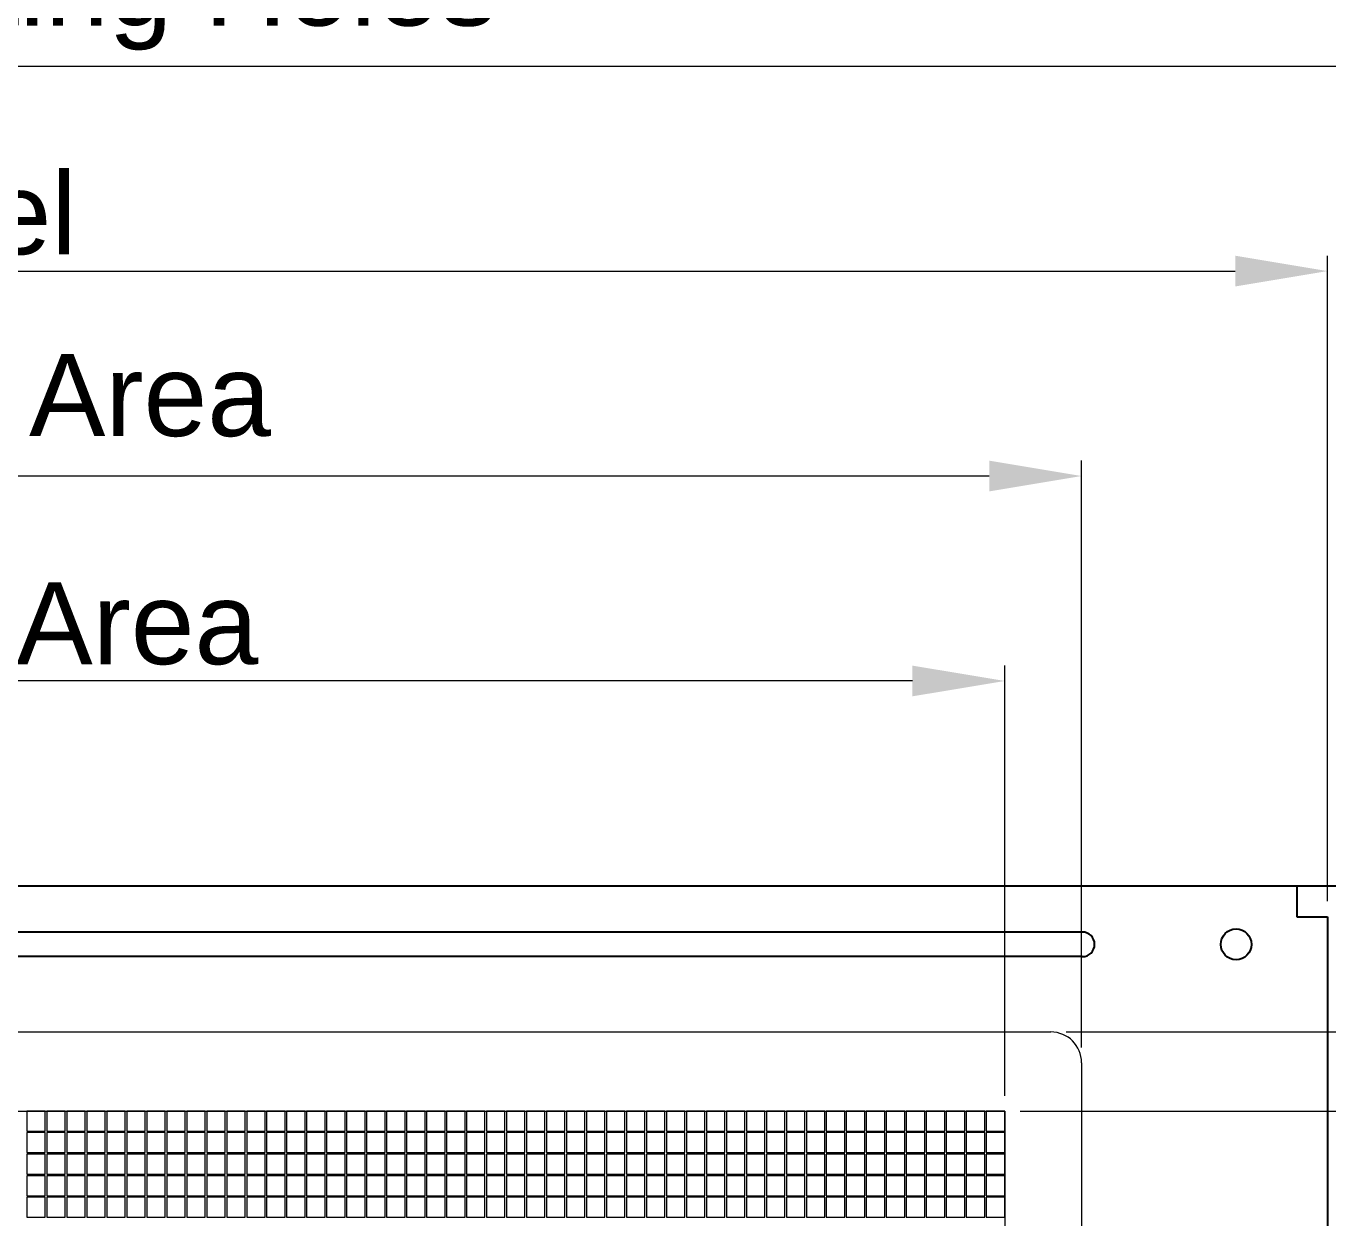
# Model space of a CAD drawing. Extents: x 365 to 1637, y -92 to 444.
# Drawn here: x 1138.94 to 1181.27, y 38.3 to 77.07 of the extents above; entities that cross this region are included whole.
import ezdxf

# ---------------------------------------------------------------- set-up
doc = ezdxf.new("R2010")
doc.units = 0
doc.layers.get('DEFPOINTS').update_dxf_attribs({"color": 252, "linetype": 'CONTINUOUS'})
for name, color, linetype, lineweight in [('-Dim_mm', 5, 'CONTINUOUS', 13), ('AA Detail', 6, 'CONTINUOUS', 20), ('ACTIVE_AREA', 6, 'CONTINUOUS', 0), ('BEZEL', 7, 'CONTINUOUS', 18), ('VIEW_AREA', 44, 'CONTINUOUS', 20)]:
    doc.layers.add(name, color=color, linetype=linetype, lineweight=lineweight)
doc.layers.add('BZL', color=7, linetype='CONTINUOUS')
doc.layers.add('PCB', color=94, linetype='CONTINUOUS')
doc.styles.add('STYLE1', font='arial.ttf')
doc.dimstyles.new('LO_mm', dxfattribs={"dimtxt": 2.6666, "dimasz": 3, "dimexe": 0.5, "dimexo": 0.5, "dimgap": 0.5, "dimtad": 1, "dimzin": 4, "dimdsep": 46, "dimtxsty": 'STYLE1', "dimcen": -2.5, "dimclrd": 256, "dimclre": 256, "dimclrt": 256, "dimadec": 0, "dimazin": 0, "dimtp": 0.5, "dimtm": 0.5, "dimtfac": 1, "dimtmove": 0, "dimatfit": 1, "dimfxl": 0, "dimtolj": 1, "dimtzin": 0, "dimlwd": -1, "dimlwe": -1, "dimarcsym": 0})

# ---------------------------------------------------------------- blocks, each defined once
blk = doc.blocks.new('va')
at = {"layer": 'VIEW_AREA'}
for p, q in [((453.829, 176.903), (534.779, 176.903)), ((535.779, 175.903), (535.779, 150.403))]:
    blk.add_line(p, q, dxfattribs=at)
blk.add_arc((534.779, 175.903), 1, 0, 90, dxfattribs=at)
blk = doc.blocks.new('bezel')
at = {"layer": 'BZL'}
for p, q in [((445.829, 181.653), (542.779, 181.653)), ((542.779, 181.653), (542.779, 180.653)), ((542.779, 180.653), (543.779, 180.653)), ((543.779, 180.653), (543.779, 145.653)), ((535.804, 180.153), (452.804, 180.153)), ((535.804, 179.353), (452.804, 179.353))]:
    blk.add_line(p, q, dxfattribs=at)
blk.add_circle((540.804, 179.753), 0.5, dxfattribs=at)
blk.add_arc((535.804, 179.753), 0.4, 270, 90, dxfattribs=at)
blk = doc.blocks.new('*D207')
at = {"layer": '-Dim_mm', "transparency": 16777216}
for p, q in [((1230.621, 52.097), (1230.621, 61.065)), ((1217.787, 49.097), (1231.121, 49.097)), ((1230.621, 44.347), (1230.621, 49.097)), ((1172.762, 44.347), (1231.121, 44.347)), ((1230.621, 41.347), (1230.621, 38.347))]:
    blk.add_line(p, q, dxfattribs=at)
for points in [[(1230.121, 52.097), (1231.121, 52.097), (1230.621, 49.097)], [(1230.121, 41.347), (1231.121, 41.347), (1230.621, 44.347)]]:
    blk.add_solid(points, dxfattribs=at)
at = {"layer": 'DEFPOINTS', "color": 0, "transparency": 16777216}
for p in [(1217.287, 49.097), (1230.621, 49.097), (1172.262, 44.347)]:
    blk.add_point(p, dxfattribs=at)
at = {"layer": '-Dim_mm', "transparency": 16777216, "insert": (1228.759, 58.081), "char_height": 2.6666, "attachment_point": 5, "rotation": 90, "style": 'STYLE1'}
blk.add_mtext('\\A1;4.8', dxfattribs=at)
blk = doc.blocks.new('*D208')
at = {"layer": '-Dim_mm', "transparency": 16777216}
for p, q in [((1217.787, 49.097), (1237.787, 49.097)), ((1237.287, 44.772), (1237.287, 46.097)), ((1171.262, 41.772), (1237.787, 41.772))]:
    blk.add_line(p, q, dxfattribs=at)
for points in [[(1236.787, 46.097), (1237.787, 46.097), (1237.287, 49.097)], [(1236.787, 44.772), (1237.787, 44.772), (1237.287, 41.772)]]:
    blk.add_solid(points, dxfattribs=at)
at = {"layer": 'DEFPOINTS', "color": 0, "transparency": 16777216}
for p in [(1217.287, 49.097), (1237.287, 49.097), (1170.762, 41.772)]:
    blk.add_point(p, dxfattribs=at)
at = {"layer": '-Dim_mm', "transparency": 16777216, "insert": (1235.425, 45.435), "char_height": 2.6666, "attachment_point": 5, "rotation": 90, "style": 'STYLE1'}
blk.add_mtext('\\A1;7.3', dxfattribs=at)
blk = doc.blocks.new('*D222')
at = {"layer": '-Dim_mm', "transparency": 16777216}
for p, q in [((1092.812, 42.272), (1092.812, 56.264)), ((1170.762, 42.272), (1170.762, 56.264)), ((1167.762, 55.764), (1095.812, 55.764))]:
    blk.add_line(p, q, dxfattribs=at)
for points in [[(1095.812, 56.264), (1095.812, 55.264), (1092.812, 55.764)], [(1167.762, 56.264), (1167.762, 55.264), (1170.762, 55.764)]]:
    blk.add_solid(points, dxfattribs=at)
at = {"layer": 'DEFPOINTS', "color": 0, "transparency": 16777216}
for p in [(1092.812, 55.764), (1092.812, 41.772), (1170.762, 41.772)]:
    blk.add_point(p, dxfattribs=at)
at = {"layer": '-Dim_mm', "transparency": 16777216, "insert": (1131.787, 57.625), "char_height": 2.6666, "attachment_point": 5, "style": 'STYLE1'}
blk.add_mtext('\\A1;77.95 Active Area', dxfattribs=at)
blk = doc.blocks.new('*D223')
at = {"layer": '-Dim_mm', "transparency": 16777216}
for p, q in [((1090.312, 43.847), (1090.312, 62.93)), ((1173.262, 43.847), (1173.262, 62.93)), ((1170.262, 62.43), (1093.312, 62.43))]:
    blk.add_line(p, q, dxfattribs=at)
for points in [[(1093.312, 62.93), (1093.312, 61.93), (1090.312, 62.43)], [(1170.262, 62.93), (1170.262, 61.93), (1173.262, 62.43)]]:
    blk.add_solid(points, dxfattribs=at)
at = {"layer": 'DEFPOINTS', "color": 0, "transparency": 16777216}
for p in [(1090.312, 62.43), (1090.312, 43.347), (1173.262, 43.347)]:
    blk.add_point(p, dxfattribs=at)
at = {"layer": '-Dim_mm', "transparency": 16777216, "insert": (1131.787, 64.661), "char_height": 2.6666, "attachment_point": 5, "style": 'STYLE1'}
blk.add_mtext('\\A1;83.0 Viewing Area', dxfattribs=at)
blk = doc.blocks.new('*D224')
at = {"layer": '-Dim_mm', "transparency": 16777216}
for p, q in [((1082.312, 48.597), (1082.312, 69.597)), ((1181.262, 48.597), (1181.262, 69.597)), ((1085.312, 69.097), (1178.262, 69.097))]:
    blk.add_line(p, q, dxfattribs=at)
for points in [[(1085.312, 69.597), (1085.312, 68.597), (1082.312, 69.097)], [(1178.262, 69.597), (1178.262, 68.597), (1181.262, 69.097)]]:
    blk.add_solid(points, dxfattribs=at)
at = {"layer": 'DEFPOINTS', "color": 0, "transparency": 16777216}
for p in [(1181.262, 69.097), (1082.312, 48.097), (1181.262, 48.097)]:
    blk.add_point(p, dxfattribs=at)
at = {"layer": '-Dim_mm', "transparency": 16777216, "insert": (1131.787, 70.958), "char_height": 2.6666, "attachment_point": 5, "style": 'STYLE1'}
blk.add_mtext('\\A1;99.0 Bezel', dxfattribs=at)
blk = doc.blocks.new('*D225')
at = {"layer": '-Dim_mm', "transparency": 16777216}
for p, q in [((1078.787, 49.597), (1078.787, 76.263)), ((1184.787, 49.597), (1184.787, 76.263)), ((1081.787, 75.763), (1181.787, 75.763))]:
    blk.add_line(p, q, dxfattribs=at)
for points in [[(1081.787, 76.263), (1081.787, 75.263), (1078.787, 75.763)], [(1181.787, 76.263), (1181.787, 75.263), (1184.787, 75.763)]]:
    blk.add_solid(points, dxfattribs=at)
at = {"layer": 'DEFPOINTS', "color": 0, "transparency": 16777216}
for p in [(1184.787, 75.763), (1078.787, 49.097), (1184.787, 49.097)]:
    blk.add_point(p, dxfattribs=at)
at = {"layer": '-Dim_mm', "transparency": 16777216, "insert": (1131.787, 78.011), "char_height": 2.6666, "attachment_point": 5, "style": 'STYLE1'}
blk.add_mtext('\\A1;106.0 PCB Mounting Holes', dxfattribs=at)
blk = doc.blocks.new('*D226')
at = {"layer": '-Dim_mm', "transparency": 16777216}
for p, q in [((1075.287, 49.597), (1075.287, 82.93)), ((1217.287, 49.597), (1217.287, 82.93)), ((1078.287, 82.43), (1214.287, 82.43))]:
    blk.add_line(p, q, dxfattribs=at)
for points in [[(1078.287, 82.93), (1078.287, 81.93), (1075.287, 82.43)], [(1214.287, 82.93), (1214.287, 81.93), (1217.287, 82.43)]]:
    blk.add_solid(points, dxfattribs=at)
at = {"layer": 'DEFPOINTS', "color": 0, "transparency": 16777216}
for p in [(1217.287, 82.43), (1075.287, 49.097), (1217.287, 49.097)]:
    blk.add_point(p, dxfattribs=at)
at = {"layer": '-Dim_mm', "transparency": 16777216, "insert": (1146.287, 84.679), "char_height": 2.6666, "attachment_point": 5, "style": 'STYLE1'}
blk.add_mtext('\\A1;142.0 Overall (PCB)', dxfattribs=at)

msp = doc.modelspace()

# ---------------------------------------------------------------- linework, layer by layer
at = {"layer": 'AA Detail'}
msp.add_lwpolyline([(1092.812, 41.772), (1170.762, 41.772), (1170.762, 19.422), (1092.812, 19.422)], close=True, dxfattribs=at)
at = {"layer": 'ACTIVE_AREA'}
for points in [[(1138.962, 41.122), (1139.562, 41.122), (1139.562, 41.772), (1138.962, 41.772)], [(1139.612, 41.122), (1140.212, 41.122), (1140.212, 41.772), (1139.612, 41.772)], [(1140.262, 41.122), (1140.862, 41.122), (1140.862, 41.772), (1140.262, 41.772)], [(1140.912, 41.122), (1141.512, 41.122), (1141.512, 41.772), (1140.912, 41.772)], [(1141.562, 41.122), (1142.162, 41.122), (1142.162, 41.772), (1141.562, 41.772)], [(1142.212, 41.122), (1142.812, 41.122), (1142.812, 41.772), (1142.212, 41.772)], [(1142.862, 41.122), (1143.462, 41.122), (1143.462, 41.772), (1142.862, 41.772)], [(1143.512, 41.122), (1144.112, 41.122), (1144.112, 41.772), (1143.512, 41.772)], [(1144.162, 41.122), (1144.762, 41.122), (1144.762, 41.772), (1144.162, 41.772)], [(1144.812, 41.122), (1145.412, 41.122), (1145.412, 41.772), (1144.812, 41.772)], [(1145.462, 41.122), (1146.062, 41.122), (1146.062, 41.772), (1145.462, 41.772)], [(1146.112, 41.122), (1146.712, 41.122), (1146.712, 41.772), (1146.112, 41.772)], [(1146.762, 41.122), (1147.362, 41.122), (1147.362, 41.772), (1146.762, 41.772)], [(1147.412, 41.122), (1148.012, 41.122), (1148.012, 41.772), (1147.412, 41.772)], [(1148.062, 41.122), (1148.662, 41.122), (1148.662, 41.772), (1148.062, 41.772)], [(1148.712, 41.122), (1149.312, 41.122), (1149.312, 41.772), (1148.712, 41.772)], [(1149.362, 41.122), (1149.962, 41.122), (1149.962, 41.772), (1149.362, 41.772)], [(1150.012, 41.122), (1150.612, 41.122), (1150.612, 41.772), (1150.012, 41.772)], [(1150.662, 41.122), (1151.262, 41.122), (1151.262, 41.772), (1150.662, 41.772)], [(1151.312, 41.122), (1151.912, 41.122), (1151.912, 41.772), (1151.312, 41.772)], [(1151.962, 41.122), (1152.562, 41.122), (1152.562, 41.772), (1151.962, 41.772)], [(1152.612, 41.122), (1153.212, 41.122), (1153.212, 41.772), (1152.612, 41.772)], [(1153.262, 41.122), (1153.862, 41.122), (1153.862, 41.772), (1153.262, 41.772)], [(1153.912, 41.122), (1154.512, 41.122), (1154.512, 41.772), (1153.912, 41.772)], [(1154.562, 41.122), (1155.162, 41.122), (1155.162, 41.772), (1154.562, 41.772)], [(1155.212, 41.122), (1155.812, 41.122), (1155.812, 41.772), (1155.212, 41.772)], [(1155.862, 41.122), (1156.462, 41.122), (1156.462, 41.772), (1155.862, 41.772)], [(1156.512, 41.122), (1157.112, 41.122), (1157.112, 41.772), (1156.512, 41.772)], [(1157.162, 41.122), (1157.762, 41.122), (1157.762, 41.772), (1157.162, 41.772)], [(1157.812, 41.122), (1158.412, 41.122), (1158.412, 41.772), (1157.812, 41.772)], [(1158.462, 41.122), (1159.062, 41.122), (1159.062, 41.772), (1158.462, 41.772)], [(1159.112, 41.122), (1159.712, 41.122), (1159.712, 41.772), (1159.112, 41.772)], [(1159.762, 41.122), (1160.362, 41.122), (1160.362, 41.772), (1159.762, 41.772)], [(1160.412, 41.122), (1161.012, 41.122), (1161.012, 41.772), (1160.412, 41.772)], [(1161.062, 41.122), (1161.662, 41.122), (1161.662, 41.772), (1161.062, 41.772)], [(1161.712, 41.122), (1162.312, 41.122), (1162.312, 41.772), (1161.712, 41.772)], [(1162.362, 41.122), (1162.962, 41.122), (1162.962, 41.772), (1162.362, 41.772)], [(1163.012, 41.122), (1163.612, 41.122), (1163.612, 41.772), (1163.012, 41.772)], [(1163.662, 41.122), (1164.262, 41.122), (1164.262, 41.772), (1163.662, 41.772)], [(1164.312, 41.122), (1164.912, 41.122), (1164.912, 41.772), (1164.312, 41.772)], [(1164.962, 41.122), (1165.562, 41.122), (1165.562, 41.772), (1164.962, 41.772)], [(1165.612, 41.122), (1166.212, 41.122), (1166.212, 41.772), (1165.612, 41.772)], [(1166.262, 41.122), (1166.862, 41.122), (1166.862, 41.772), (1166.262, 41.772)], [(1166.912, 41.122), (1167.512, 41.122), (1167.512, 41.772), (1166.912, 41.772)], [(1167.562, 41.122), (1168.162, 41.122), (1168.162, 41.772), (1167.562, 41.772)], [(1168.212, 41.122), (1168.812, 41.122), (1168.812, 41.772), (1168.212, 41.772)], [(1168.862, 41.122), (1169.462, 41.122), (1169.462, 41.772), (1168.862, 41.772)], [(1169.512, 41.122), (1170.112, 41.122), (1170.112, 41.772), (1169.512, 41.772)], [(1170.162, 41.122), (1170.762, 41.122), (1170.762, 41.772), (1170.162, 41.772)], [(1138.962, 40.422), (1139.562, 40.422), (1139.562, 41.072), (1138.962, 41.072)], [(1139.612, 40.422), (1140.212, 40.422), (1140.212, 41.072), (1139.612, 41.072)], [(1140.262, 40.422), (1140.862, 40.422), (1140.862, 41.072), (1140.262, 41.072)], [(1140.912, 40.422), (1141.512, 40.422), (1141.512, 41.072), (1140.912, 41.072)], [(1141.562, 40.422), (1142.162, 40.422), (1142.162, 41.072), (1141.562, 41.072)], [(1142.212, 40.422), (1142.812, 40.422), (1142.812, 41.072), (1142.212, 41.072)], [(1142.862, 40.422), (1143.462, 40.422), (1143.462, 41.072), (1142.862, 41.072)], [(1143.512, 40.422), (1144.112, 40.422), (1144.112, 41.072), (1143.512, 41.072)], [(1144.162, 40.422), (1144.762, 40.422), (1144.762, 41.072), (1144.162, 41.072)], [(1144.812, 40.422), (1145.412, 40.422), (1145.412, 41.072), (1144.812, 41.072)], [(1145.462, 40.422), (1146.062, 40.422), (1146.062, 41.072), (1145.462, 41.072)], [(1146.112, 40.422), (1146.712, 40.422), (1146.712, 41.072), (1146.112, 41.072)], [(1146.762, 40.422), (1147.362, 40.422), (1147.362, 41.072), (1146.762, 41.072)], [(1147.412, 40.422), (1148.012, 40.422), (1148.012, 41.072), (1147.412, 41.072)], [(1148.062, 40.422), (1148.662, 40.422), (1148.662, 41.072), (1148.062, 41.072)], [(1148.712, 40.422), (1149.312, 40.422), (1149.312, 41.072), (1148.712, 41.072)], [(1149.362, 40.422), (1149.962, 40.422), (1149.962, 41.072), (1149.362, 41.072)], [(1150.012, 40.422), (1150.612, 40.422), (1150.612, 41.072), (1150.012, 41.072)], [(1150.662, 40.422), (1151.262, 40.422), (1151.262, 41.072), (1150.662, 41.072)], [(1151.312, 40.422), (1151.912, 40.422), (1151.912, 41.072), (1151.312, 41.072)], [(1151.962, 40.422), (1152.562, 40.422), (1152.562, 41.072), (1151.962, 41.072)], [(1152.612, 40.422), (1153.212, 40.422), (1153.212, 41.072), (1152.612, 41.072)], [(1153.262, 40.422), (1153.862, 40.422), (1153.862, 41.072), (1153.262, 41.072)], [(1153.912, 40.422), (1154.512, 40.422), (1154.512, 41.072), (1153.912, 41.072)], [(1154.562, 40.422), (1155.162, 40.422), (1155.162, 41.072), (1154.562, 41.072)], [(1155.212, 40.422), (1155.812, 40.422), (1155.812, 41.072), (1155.212, 41.072)], [(1155.862, 40.422), (1156.462, 40.422), (1156.462, 41.072), (1155.862, 41.072)], [(1156.512, 40.422), (1157.112, 40.422), (1157.112, 41.072), (1156.512, 41.072)], [(1157.162, 40.422), (1157.762, 40.422), (1157.762, 41.072), (1157.162, 41.072)], [(1157.812, 40.422), (1158.412, 40.422), (1158.412, 41.072), (1157.812, 41.072)], [(1158.462, 40.422), (1159.062, 40.422), (1159.062, 41.072), (1158.462, 41.072)], [(1159.112, 40.422), (1159.712, 40.422), (1159.712, 41.072), (1159.112, 41.072)], [(1159.762, 40.422), (1160.362, 40.422), (1160.362, 41.072), (1159.762, 41.072)], [(1160.412, 40.422), (1161.012, 40.422), (1161.012, 41.072), (1160.412, 41.072)], [(1161.062, 40.422), (1161.662, 40.422), (1161.662, 41.072), (1161.062, 41.072)], [(1161.712, 40.422), (1162.312, 40.422), (1162.312, 41.072), (1161.712, 41.072)], [(1162.362, 40.422), (1162.962, 40.422), (1162.962, 41.072), (1162.362, 41.072)], [(1163.012, 40.422), (1163.612, 40.422), (1163.612, 41.072), (1163.012, 41.072)], [(1163.662, 40.422), (1164.262, 40.422), (1164.262, 41.072), (1163.662, 41.072)], [(1164.312, 40.422), (1164.912, 40.422), (1164.912, 41.072), (1164.312, 41.072)], [(1164.962, 40.422), (1165.562, 40.422), (1165.562, 41.072), (1164.962, 41.072)], [(1165.612, 40.422), (1166.212, 40.422), (1166.212, 41.072), (1165.612, 41.072)], [(1166.262, 40.422), (1166.862, 40.422), (1166.862, 41.072), (1166.262, 41.072)], [(1166.912, 40.422), (1167.512, 40.422), (1167.512, 41.072), (1166.912, 41.072)], [(1167.562, 40.422), (1168.162, 40.422), (1168.162, 41.072), (1167.562, 41.072)], [(1168.212, 40.422), (1168.812, 40.422), (1168.812, 41.072), (1168.212, 41.072)], [(1168.862, 40.422), (1169.462, 40.422), (1169.462, 41.072), (1168.862, 41.072)], [(1169.512, 40.422), (1170.112, 40.422), (1170.112, 41.072), (1169.512, 41.072)], [(1170.162, 40.422), (1170.762, 40.422), (1170.762, 41.072), (1170.162, 41.072)], [(1138.962, 39.722), (1139.562, 39.722), (1139.562, 40.372), (1138.962, 40.372)], [(1139.612, 39.722), (1140.212, 39.722), (1140.212, 40.372), (1139.612, 40.372)], [(1140.262, 39.722), (1140.862, 39.722), (1140.862, 40.372), (1140.262, 40.372)], [(1140.912, 39.722), (1141.512, 39.722), (1141.512, 40.372), (1140.912, 40.372)], [(1141.562, 39.722), (1142.162, 39.722), (1142.162, 40.372), (1141.562, 40.372)], [(1142.212, 39.722), (1142.812, 39.722), (1142.812, 40.372), (1142.212, 40.372)], [(1142.862, 39.722), (1143.462, 39.722), (1143.462, 40.372), (1142.862, 40.372)], [(1143.512, 39.722), (1144.112, 39.722), (1144.112, 40.372), (1143.512, 40.372)], [(1144.162, 39.722), (1144.762, 39.722), (1144.762, 40.372), (1144.162, 40.372)], [(1144.812, 39.722), (1145.412, 39.722), (1145.412, 40.372), (1144.812, 40.372)], [(1145.462, 39.722), (1146.062, 39.722), (1146.062, 40.372), (1145.462, 40.372)], [(1146.112, 39.722), (1146.712, 39.722), (1146.712, 40.372), (1146.112, 40.372)], [(1146.762, 39.722), (1147.362, 39.722), (1147.362, 40.372), (1146.762, 40.372)], [(1147.412, 39.722), (1148.012, 39.722), (1148.012, 40.372), (1147.412, 40.372)], [(1148.062, 39.722), (1148.662, 39.722), (1148.662, 40.372), (1148.062, 40.372)], [(1148.712, 39.722), (1149.312, 39.722), (1149.312, 40.372), (1148.712, 40.372)], [(1149.362, 39.722), (1149.962, 39.722), (1149.962, 40.372), (1149.362, 40.372)], [(1150.012, 39.722), (1150.612, 39.722), (1150.612, 40.372), (1150.012, 40.372)], [(1150.662, 39.722), (1151.262, 39.722), (1151.262, 40.372), (1150.662, 40.372)], [(1151.312, 39.722), (1151.912, 39.722), (1151.912, 40.372), (1151.312, 40.372)], [(1151.962, 39.722), (1152.562, 39.722), (1152.562, 40.372), (1151.962, 40.372)], [(1152.612, 39.722), (1153.212, 39.722), (1153.212, 40.372), (1152.612, 40.372)], [(1153.262, 39.722), (1153.862, 39.722), (1153.862, 40.372), (1153.262, 40.372)], [(1153.912, 39.722), (1154.512, 39.722), (1154.512, 40.372), (1153.912, 40.372)], [(1154.562, 39.722), (1155.162, 39.722), (1155.162, 40.372), (1154.562, 40.372)], [(1155.212, 39.722), (1155.812, 39.722), (1155.812, 40.372), (1155.212, 40.372)], [(1155.862, 39.722), (1156.462, 39.722), (1156.462, 40.372), (1155.862, 40.372)], [(1156.512, 39.722), (1157.112, 39.722), (1157.112, 40.372), (1156.512, 40.372)], [(1157.162, 39.722), (1157.762, 39.722), (1157.762, 40.372), (1157.162, 40.372)], [(1157.812, 39.722), (1158.412, 39.722), (1158.412, 40.372), (1157.812, 40.372)], [(1158.462, 39.722), (1159.062, 39.722), (1159.062, 40.372), (1158.462, 40.372)], [(1159.112, 39.722), (1159.712, 39.722), (1159.712, 40.372), (1159.112, 40.372)], [(1159.762, 39.722), (1160.362, 39.722), (1160.362, 40.372), (1159.762, 40.372)], [(1160.412, 39.722), (1161.012, 39.722), (1161.012, 40.372), (1160.412, 40.372)], [(1161.062, 39.722), (1161.662, 39.722), (1161.662, 40.372), (1161.062, 40.372)], [(1161.712, 39.722), (1162.312, 39.722), (1162.312, 40.372), (1161.712, 40.372)], [(1162.362, 39.722), (1162.962, 39.722), (1162.962, 40.372), (1162.362, 40.372)], [(1163.012, 39.722), (1163.612, 39.722), (1163.612, 40.372), (1163.012, 40.372)], [(1163.662, 39.722), (1164.262, 39.722), (1164.262, 40.372), (1163.662, 40.372)], [(1164.312, 39.722), (1164.912, 39.722), (1164.912, 40.372), (1164.312, 40.372)], [(1164.962, 39.722), (1165.562, 39.722), (1165.562, 40.372), (1164.962, 40.372)], [(1165.612, 39.722), (1166.212, 39.722), (1166.212, 40.372), (1165.612, 40.372)], [(1166.262, 39.722), (1166.862, 39.722), (1166.862, 40.372), (1166.262, 40.372)], [(1166.912, 39.722), (1167.512, 39.722), (1167.512, 40.372), (1166.912, 40.372)], [(1167.562, 39.722), (1168.162, 39.722), (1168.162, 40.372), (1167.562, 40.372)], [(1168.212, 39.722), (1168.812, 39.722), (1168.812, 40.372), (1168.212, 40.372)], [(1168.862, 39.722), (1169.462, 39.722), (1169.462, 40.372), (1168.862, 40.372)], [(1169.512, 39.722), (1170.112, 39.722), (1170.112, 40.372), (1169.512, 40.372)], [(1170.162, 39.722), (1170.762, 39.722), (1170.762, 40.372), (1170.162, 40.372)], [(1138.962, 39.022), (1139.562, 39.022), (1139.562, 39.672), (1138.962, 39.672)], [(1139.612, 39.022), (1140.212, 39.022), (1140.212, 39.672), (1139.612, 39.672)], [(1140.262, 39.022), (1140.862, 39.022), (1140.862, 39.672), (1140.262, 39.672)], [(1140.912, 39.022), (1141.512, 39.022), (1141.512, 39.672), (1140.912, 39.672)], [(1141.562, 39.022), (1142.162, 39.022), (1142.162, 39.672), (1141.562, 39.672)], [(1142.212, 39.022), (1142.812, 39.022), (1142.812, 39.672), (1142.212, 39.672)], [(1142.862, 39.022), (1143.462, 39.022), (1143.462, 39.672), (1142.862, 39.672)], [(1143.512, 39.022), (1144.112, 39.022), (1144.112, 39.672), (1143.512, 39.672)], [(1144.162, 39.022), (1144.762, 39.022), (1144.762, 39.672), (1144.162, 39.672)], [(1144.812, 39.022), (1145.412, 39.022), (1145.412, 39.672), (1144.812, 39.672)], [(1145.462, 39.022), (1146.062, 39.022), (1146.062, 39.672), (1145.462, 39.672)], [(1146.112, 39.022), (1146.712, 39.022), (1146.712, 39.672), (1146.112, 39.672)], [(1146.762, 39.022), (1147.362, 39.022), (1147.362, 39.672), (1146.762, 39.672)], [(1147.412, 39.022), (1148.012, 39.022), (1148.012, 39.672), (1147.412, 39.672)], [(1148.062, 39.022), (1148.662, 39.022), (1148.662, 39.672), (1148.062, 39.672)], [(1148.712, 39.022), (1149.312, 39.022), (1149.312, 39.672), (1148.712, 39.672)], [(1149.362, 39.022), (1149.962, 39.022), (1149.962, 39.672), (1149.362, 39.672)], [(1150.012, 39.022), (1150.612, 39.022), (1150.612, 39.672), (1150.012, 39.672)], [(1150.662, 39.022), (1151.262, 39.022), (1151.262, 39.672), (1150.662, 39.672)], [(1151.312, 39.022), (1151.912, 39.022), (1151.912, 39.672), (1151.312, 39.672)], [(1151.962, 39.022), (1152.562, 39.022), (1152.562, 39.672), (1151.962, 39.672)], [(1152.612, 39.022), (1153.212, 39.022), (1153.212, 39.672), (1152.612, 39.672)], [(1153.262, 39.022), (1153.862, 39.022), (1153.862, 39.672), (1153.262, 39.672)], [(1153.912, 39.022), (1154.512, 39.022), (1154.512, 39.672), (1153.912, 39.672)], [(1154.562, 39.022), (1155.162, 39.022), (1155.162, 39.672), (1154.562, 39.672)], [(1155.212, 39.022), (1155.812, 39.022), (1155.812, 39.672), (1155.212, 39.672)], [(1155.862, 39.022), (1156.462, 39.022), (1156.462, 39.672), (1155.862, 39.672)], [(1156.512, 39.022), (1157.112, 39.022), (1157.112, 39.672), (1156.512, 39.672)], [(1157.162, 39.022), (1157.762, 39.022), (1157.762, 39.672), (1157.162, 39.672)], [(1157.812, 39.022), (1158.412, 39.022), (1158.412, 39.672), (1157.812, 39.672)], [(1158.462, 39.022), (1159.062, 39.022), (1159.062, 39.672), (1158.462, 39.672)], [(1159.112, 39.022), (1159.712, 39.022), (1159.712, 39.672), (1159.112, 39.672)], [(1159.762, 39.022), (1160.362, 39.022), (1160.362, 39.672), (1159.762, 39.672)], [(1160.412, 39.022), (1161.012, 39.022), (1161.012, 39.672), (1160.412, 39.672)], [(1161.062, 39.022), (1161.662, 39.022), (1161.662, 39.672), (1161.062, 39.672)], [(1161.712, 39.022), (1162.312, 39.022), (1162.312, 39.672), (1161.712, 39.672)], [(1162.362, 39.022), (1162.962, 39.022), (1162.962, 39.672), (1162.362, 39.672)], [(1163.012, 39.022), (1163.612, 39.022), (1163.612, 39.672), (1163.012, 39.672)], [(1163.662, 39.022), (1164.262, 39.022), (1164.262, 39.672), (1163.662, 39.672)], [(1164.312, 39.022), (1164.912, 39.022), (1164.912, 39.672), (1164.312, 39.672)], [(1164.962, 39.022), (1165.562, 39.022), (1165.562, 39.672), (1164.962, 39.672)], [(1165.612, 39.022), (1166.212, 39.022), (1166.212, 39.672), (1165.612, 39.672)], [(1166.262, 39.022), (1166.862, 39.022), (1166.862, 39.672), (1166.262, 39.672)], [(1166.912, 39.022), (1167.512, 39.022), (1167.512, 39.672), (1166.912, 39.672)], [(1167.562, 39.022), (1168.162, 39.022), (1168.162, 39.672), (1167.562, 39.672)], [(1168.212, 39.022), (1168.812, 39.022), (1168.812, 39.672), (1168.212, 39.672)], [(1168.862, 39.022), (1169.462, 39.022), (1169.462, 39.672), (1168.862, 39.672)], [(1169.512, 39.022), (1170.112, 39.022), (1170.112, 39.672), (1169.512, 39.672)], [(1170.162, 39.022), (1170.762, 39.022), (1170.762, 39.672), (1170.162, 39.672)], [(1138.962, 38.322), (1139.562, 38.322), (1139.562, 38.972), (1138.962, 38.972)], [(1139.612, 38.322), (1140.212, 38.322), (1140.212, 38.972), (1139.612, 38.972)], [(1140.262, 38.322), (1140.862, 38.322), (1140.862, 38.972), (1140.262, 38.972)], [(1140.912, 38.322), (1141.512, 38.322), (1141.512, 38.972), (1140.912, 38.972)], [(1141.562, 38.322), (1142.162, 38.322), (1142.162, 38.972), (1141.562, 38.972)], [(1142.212, 38.322), (1142.812, 38.322), (1142.812, 38.972), (1142.212, 38.972)], [(1142.862, 38.322), (1143.462, 38.322), (1143.462, 38.972), (1142.862, 38.972)], [(1143.512, 38.322), (1144.112, 38.322), (1144.112, 38.972), (1143.512, 38.972)], [(1144.162, 38.322), (1144.762, 38.322), (1144.762, 38.972), (1144.162, 38.972)], [(1144.812, 38.322), (1145.412, 38.322), (1145.412, 38.972), (1144.812, 38.972)], [(1145.462, 38.322), (1146.062, 38.322), (1146.062, 38.972), (1145.462, 38.972)], [(1146.112, 38.322), (1146.712, 38.322), (1146.712, 38.972), (1146.112, 38.972)], [(1146.762, 38.322), (1147.362, 38.322), (1147.362, 38.972), (1146.762, 38.972)], [(1147.412, 38.322), (1148.012, 38.322), (1148.012, 38.972), (1147.412, 38.972)], [(1148.062, 38.322), (1148.662, 38.322), (1148.662, 38.972), (1148.062, 38.972)], [(1148.712, 38.322), (1149.312, 38.322), (1149.312, 38.972), (1148.712, 38.972)], [(1149.362, 38.322), (1149.962, 38.322), (1149.962, 38.972), (1149.362, 38.972)], [(1150.012, 38.322), (1150.612, 38.322), (1150.612, 38.972), (1150.012, 38.972)], [(1150.662, 38.322), (1151.262, 38.322), (1151.262, 38.972), (1150.662, 38.972)], [(1151.312, 38.322), (1151.912, 38.322), (1151.912, 38.972), (1151.312, 38.972)], [(1151.962, 38.322), (1152.562, 38.322), (1152.562, 38.972), (1151.962, 38.972)], [(1152.612, 38.322), (1153.212, 38.322), (1153.212, 38.972), (1152.612, 38.972)], [(1153.262, 38.322), (1153.862, 38.322), (1153.862, 38.972), (1153.262, 38.972)], [(1153.912, 38.322), (1154.512, 38.322), (1154.512, 38.972), (1153.912, 38.972)], [(1154.562, 38.322), (1155.162, 38.322), (1155.162, 38.972), (1154.562, 38.972)], [(1155.212, 38.322), (1155.812, 38.322), (1155.812, 38.972), (1155.212, 38.972)], [(1155.862, 38.322), (1156.462, 38.322), (1156.462, 38.972), (1155.862, 38.972)], [(1156.512, 38.322), (1157.112, 38.322), (1157.112, 38.972), (1156.512, 38.972)], [(1157.162, 38.322), (1157.762, 38.322), (1157.762, 38.972), (1157.162, 38.972)], [(1157.812, 38.322), (1158.412, 38.322), (1158.412, 38.972), (1157.812, 38.972)], [(1158.462, 38.322), (1159.062, 38.322), (1159.062, 38.972), (1158.462, 38.972)], [(1159.112, 38.322), (1159.712, 38.322), (1159.712, 38.972), (1159.112, 38.972)], [(1159.762, 38.322), (1160.362, 38.322), (1160.362, 38.972), (1159.762, 38.972)], [(1160.412, 38.322), (1161.012, 38.322), (1161.012, 38.972), (1160.412, 38.972)], [(1161.062, 38.322), (1161.662, 38.322), (1161.662, 38.972), (1161.062, 38.972)], [(1161.712, 38.322), (1162.312, 38.322), (1162.312, 38.972), (1161.712, 38.972)], [(1162.362, 38.322), (1162.962, 38.322), (1162.962, 38.972), (1162.362, 38.972)], [(1163.012, 38.322), (1163.612, 38.322), (1163.612, 38.972), (1163.012, 38.972)], [(1163.662, 38.322), (1164.262, 38.322), (1164.262, 38.972), (1163.662, 38.972)], [(1164.312, 38.322), (1164.912, 38.322), (1164.912, 38.972), (1164.312, 38.972)], [(1164.962, 38.322), (1165.562, 38.322), (1165.562, 38.972), (1164.962, 38.972)], [(1165.612, 38.322), (1166.212, 38.322), (1166.212, 38.972), (1165.612, 38.972)], [(1166.262, 38.322), (1166.862, 38.322), (1166.862, 38.972), (1166.262, 38.972)], [(1166.912, 38.322), (1167.512, 38.322), (1167.512, 38.972), (1166.912, 38.972)], [(1167.562, 38.322), (1168.162, 38.322), (1168.162, 38.972), (1167.562, 38.972)], [(1168.212, 38.322), (1168.812, 38.322), (1168.812, 38.972), (1168.212, 38.972)], [(1168.862, 38.322), (1169.462, 38.322), (1169.462, 38.972), (1168.862, 38.972)], [(1169.512, 38.322), (1170.112, 38.322), (1170.112, 38.972), (1169.512, 38.972)], [(1170.162, 38.322), (1170.762, 38.322), (1170.762, 38.972), (1170.162, 38.972)]]:
    msp.add_lwpolyline(points, close=True, dxfattribs=at)
at = {"layer": 'PCB'}
msp.add_line((1075.287, 49.097), (1217.287, 49.097), dxfattribs=at)

# ---------------------------------------------------------------- block references
at = {"layer": '-Dim_mm'}
msp.add_blockref('va', (637.483, -132.556), dxfattribs=at)
at = {"layer": 'BEZEL'}
msp.add_blockref('bezel', (637.483, -132.556), dxfattribs=at)

# ---------------------------------------------------------------- dimensions: what is measured, and where the dimension line sits
at = {"layer": '-Dim_mm'}
for base, p1, p2, text, override, picture, middle in [((1217.287, 82.43), (1075.287, 49.097), (1217.287, 49.097), '<> Overall (PCB)', {"dimdec": 1}, '*D226', (1146.287, 84.679)), ((1184.787, 75.763), (1078.787, 49.097), (1184.787, 49.097), '<> PCB Mounting Holes', {"dimdec": 1}, '*D225', (1131.787, 78.011)), ((1181.262224546, 69.096842684), (1082.312224546, 48.097042684), (1181.262224546, 48.097042684), '<> Bezel', {"dimdec": 1}, '*D224', (1131.787224546, 70.958336613)), ((1090.312224546, 62.430242684), (1173.262224546, 43.347042684), (1090.312224546, 43.347042684), '<> Viewing Area', {"dimdec": 1}, '*D223', (1131.787224546, 64.660986136)), ((1092.812, 55.764), (1170.762, 41.772), (1092.812, 41.772), '<> Active Area', {"dimdec": 2}, '*D222', (1131.787, 57.625))]:
    dim = msp.add_linear_dim(base=base, p1=p1, p2=p2, text=text, dimstyle='LO_mm', override=override, dxfattribs=at)
    dim.commit()
    dim.dimension.update_dxf_attribs({"geometry": picture, "text_midpoint": middle})
for base, p1, p2, picture, middle in [((1230.620624546, 49.097042684), (1172.262224546, 44.347042684), (1217.287224546, 49.097042684), '*D207', (1228.759130617, 58.080836886)), ((1237.287, 49.097), (1170.762, 41.772), (1217.287, 49.097), '*D208', (1235.425, 45.435))]:
    dim = msp.add_linear_dim(base=base, p1=p1, p2=p2, angle=90, dimstyle='LO_mm', override={"dimdec": 1}, dxfattribs=at)
    dim.commit()
    dim.dimension.update_dxf_attribs({"geometry": picture, "text_midpoint": middle})

doc.saveas('drawing.dxf')
